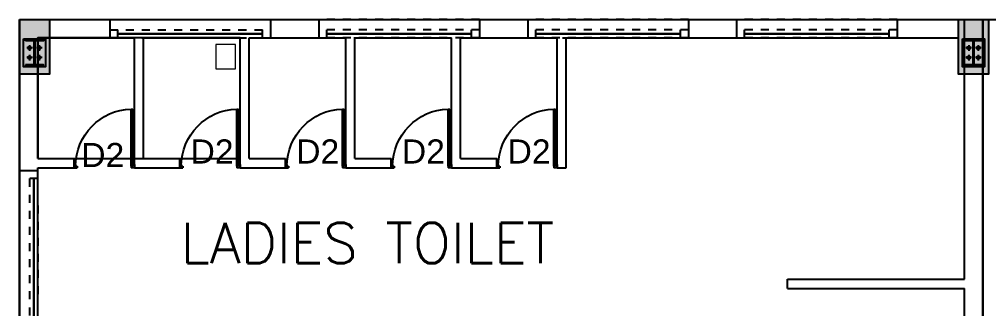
# Model space of a CAD drawing. Header units: metres. Extents: x 6804 to 7881, y 412 to 705.
# Drawn here: x 7273.36 to 7285.43, y 565.6 to 569.2 of the extents above; entities that cross this region are included whole.
import ezdxf
from ezdxf.enums import TextEntityAlignment as Align

# ---------------------------------------------------------------- set-up
doc = ezdxf.new("R2010")
doc.units = ezdxf.units.M
doc.header["$LTSCALE"] = 5
doc.linetypes.add('CONTINOUS', pattern=[0])
doc.linetypes.add('HIDDEN', pattern=[0.375, 0.25, -0.125])
doc.layers.get('0').update_dxf_attribs({"color": 8, "linetype": 'CONTINUOUS'})
for name, color, linetype in [('BLK_1_FLR_1_BLT_UP_AREA', 1, 'CONTINUOUS'), ('BLK_1_FLR_1_WATER_CLOSET', 213, 'CONTINUOUS'), ('col', 8, 'CONTINUOUS'), ('DIM', 8, 'CONTINUOUS'), ('DOOR', 8, 'CONTINUOUS'), ('HATCH', 8, 'CONTINUOUS'), ('Steel', 1, 'CONTINUOUS'), ('TEXT NOTES', 200, 'CONTINUOUS'), ('WALL', 3, 'CONTINUOUS'), ('WINDOW', 5, 'CONTINUOUS')]:
    doc.layers.add(name, color=color, linetype=linetype)
doc.layers.add('BLK_1_FLR_1_WASH', color=243, linetype='CONTINUOUS', lineweight=5)
doc.styles.add('NOTES8-6', font='arial.ttf', dxfattribs={"height": 6})
doc.styles.add('ROMANS', font='romans')

# ---------------------------------------------------------------- blocks, each defined once
blk = doc.blocks.new('MFC1')
at = {"color": 252}
for p, q in [((-24, 60), (-96, 60)), ((-60, 96), (-60, 24)), ((96, 60), (24, 60)), ((60, 96), (60, 24)), ((-24, -60), (-96, -60)), ((-60, -24), (-60, -96)), ((96, -60), (24, -60)), ((60, -24), (60, -96))]:
    blk.add_line(p, q, dxfattribs=at)
at = {"color": 1}
for p, q in [((-3, 0), (3, 0)), ((0, -6.2), (0, 6.2))]:
    blk.add_line(p, q, dxfattribs=at)
blk.add_lwpolyline([(-137.5, 175), (137.5, 175), (137.5, -175), (-137.5, -175)], close=True)
for centre in [(-60, 60), (60, 60), (-60, -60), (60, -60)]:
    blk.add_circle(centre, 18)
at = {"layer": 'Steel'}
for points in [[(-112.5, 150), (-112.5, 162), (112.5, 162), (112.5, 150), (-112.5, 150)], [(-112.5, 150), (-112.5, 162), (112.5, 162), (112.5, 150), (-112.5, 150)], [(-112.5, 150), (-112.5, 162), (112.5, 162), (112.5, 150), (-112.5, 150)], [(-112.5, 150), (-112.5, 162), (112.5, 162), (112.5, 150), (-112.5, 150)], [(-112.5, 150), (-112.5, 162), (112.5, 162), (112.5, 150), (-112.5, 150)], [(-112.5, 150), (-112.5, 162), (112.5, 162), (112.5, 150), (-112.5, 150)], [(-112.5, 150), (-112.5, 162), (112.5, 162), (112.5, 150), (-112.5, 150)], [(-112.5, 150), (-112.5, 162), (112.5, 162), (112.5, 150), (-112.5, 150)], [(-112.5, 150), (-112.5, 162), (112.5, 162), (112.5, 150), (-112.5, 150)], [(-112.5, 150), (-112.5, 162), (112.5, 162), (112.5, 150), (-112.5, 150)], [(-112.5, 150), (-112.5, 162), (112.5, 162), (112.5, 150), (-112.5, 150)], [(-112.5, 150), (-112.5, 162), (112.5, 162), (112.5, 150), (-112.5, 150)], [(-112.5, 150), (-112.5, 162), (112.5, 162), (112.5, 150), (-112.5, 150)], [(-112.5, 150), (-112.5, 162), (112.5, 162), (112.5, 150), (-112.5, 150)], [(-112.5, 150), (-112.5, 162), (112.5, 162), (112.5, 150), (-112.5, 150)], [(-112.5, 150), (-112.5, 162), (112.5, 162), (112.5, 150), (-112.5, 150)], [(-112.5, 150), (-112.5, 162), (112.5, 162), (112.5, 150), (-112.5, 150)], [(-112.5, 150), (-112.5, 162), (112.5, 162), (112.5, 150), (-112.5, 150)], [(-112.5, 150), (-112.5, 162), (112.5, 162), (112.5, 150), (-112.5, 150)], [(-112.5, 150), (-112.5, 162), (112.5, 162), (112.5, 150), (-112.5, 150)], [(-112.5, 150), (-112.5, 162), (112.5, 162), (112.5, 150), (-112.5, 150)], [(-112.5, 150), (-112.5, 162), (112.5, 162), (112.5, 150), (-112.5, 150)], [(-3, 150), (3, 150), (3, -150), (-3, -150), (-3, 150)], [(-3, 150), (3, 150), (3, -150), (-3, -150), (-3, 150)], [(-3, 150), (3, 150), (3, -150), (-3, -150), (-3, 150)], [(-3, 150), (3, 150), (3, -150), (-3, -150), (-3, 150)], [(-3, 150), (3, 150), (3, -150), (-3, -150), (-3, 150)], [(-3, 150), (3, 150), (3, -150), (-3, -150), (-3, 150)], [(-3, 150), (3, 150), (3, -150), (-3, -150), (-3, 150)], [(-3, 150), (3, 150), (3, -150), (-3, -150), (-3, 150)], [(-3, 150), (3, 150), (3, -150), (-3, -150), (-3, 150)], [(-3, 150), (3, 150), (3, -150), (-3, -150), (-3, 150)], [(-3, 150), (3, 150), (3, -150), (-3, -150), (-3, 150)], [(-3, 150), (3, 150), (3, -150), (-3, -150), (-3, 150)], [(-3, 150), (3, 150), (3, -150), (-3, -150), (-3, 150)], [(-3, 150), (3, 150), (3, -150), (-3, -150), (-3, 150)], [(-3, 150), (3, 150), (3, -150), (-3, -150), (-3, 150)], [(-3, 150), (3, 150), (3, -150), (-3, -150), (-3, 150)], [(-3, 150), (3, 150), (3, -150), (-3, -150), (-3, 150)], [(-3, 150), (3, 150), (3, -150), (-3, -150), (-3, 150)], [(-3, 150), (3, 150), (3, -150), (-3, -150), (-3, 150)], [(-3, 150), (3, 150), (3, -150), (-3, -150), (-3, 150)], [(-3, 150), (3, 150), (3, -150), (-3, -150), (-3, 150)], [(-3, 150), (3, 150), (3, -150), (-3, -150), (-3, 150)], [(-112.5, -150), (-112.5, -162), (112.5, -162), (112.5, -150), (-112.5, -150)], [(-112.5, -150), (-112.5, -162), (112.5, -162), (112.5, -150), (-112.5, -150)], [(-112.5, -150), (-112.5, -162), (112.5, -162), (112.5, -150), (-112.5, -150)], [(-112.5, -150), (-112.5, -162), (112.5, -162), (112.5, -150), (-112.5, -150)], [(-112.5, -150), (-112.5, -162), (112.5, -162), (112.5, -150), (-112.5, -150)], [(-112.5, -150), (-112.5, -162), (112.5, -162), (112.5, -150), (-112.5, -150)], [(-112.5, -150), (-112.5, -162), (112.5, -162), (112.5, -150), (-112.5, -150)], [(-112.5, -150), (-112.5, -162), (112.5, -162), (112.5, -150), (-112.5, -150)], [(-112.5, -150), (-112.5, -162), (112.5, -162), (112.5, -150), (-112.5, -150)], [(-112.5, -150), (-112.5, -162), (112.5, -162), (112.5, -150), (-112.5, -150)], [(-112.5, -150), (-112.5, -162), (112.5, -162), (112.5, -150), (-112.5, -150)], [(-112.5, -150), (-112.5, -162), (112.5, -162), (112.5, -150), (-112.5, -150)], [(-112.5, -150), (-112.5, -162), (112.5, -162), (112.5, -150), (-112.5, -150)], [(-112.5, -150), (-112.5, -162), (112.5, -162), (112.5, -150), (-112.5, -150)], [(-112.5, -150), (-112.5, -162), (112.5, -162), (112.5, -150), (-112.5, -150)], [(-112.5, -150), (-112.5, -162), (112.5, -162), (112.5, -150), (-112.5, -150)], [(-112.5, -150), (-112.5, -162), (112.5, -162), (112.5, -150), (-112.5, -150)], [(-112.5, -150), (-112.5, -162), (112.5, -162), (112.5, -150), (-112.5, -150)], [(-112.5, -150), (-112.5, -162), (112.5, -162), (112.5, -150), (-112.5, -150)], [(-112.5, -150), (-112.5, -162), (112.5, -162), (112.5, -150), (-112.5, -150)], [(-112.5, -150), (-112.5, -162), (112.5, -162), (112.5, -150), (-112.5, -150)], [(-112.5, -150), (-112.5, -162), (112.5, -162), (112.5, -150), (-112.5, -150)]]:
    blk.add_lwpolyline(points, dxfattribs=at)
blk = doc.blocks.new('wsdefsegr')
at = {"layer": 'HATCH'}
h = blk.add_hatch(color=256, dxfattribs=at)
h.dxf.hatch_style = 1
h.paths.add_polyline_path([(9068, -5301), (9443, -5301), (9443, -4621), (9068, -4621)])
at = {"layer": 'col', "color": 5}
blk.add_lwpolyline([(9068, -4621), (9443, -4621), (9443, -5301), (9068, -5301)], close=True, dxfattribs=at)
blk.add_blockref('MFC1', (9255, -5036))
blk = doc.blocks.new('*U6')
at = {"layer": 'DOOR', "color": 11}
for p, q in [((1.25, 2.5), (1.25, 46.73)), ((2.5, 46.73), (1.25, 46.73)), ((2.5, 1.25), (2.5, 46.73)), ((0, 2.5), (0, 0)), ((0, 2.5), (1.25, 2.5)), ((0, 0), (2.5, 0)), ((1.25, 2.5), (1.25, 1.25)), ((1.25, 1.25), (2.5, 1.25)), ((2.5, 1.25), (2.5, 0)), ((45.5, 1.25), (45.5, 0)), ((46.75, 1.25), (45.5, 1.25)), ((48, 0), (45.5, 0)), ((48, 2.5), (46.75, 2.5)), ((46.75, 2.5), (46.75, 1.25)), ((48, 2.5), (48, 0))]:
    blk.add_line(p, q, dxfattribs=at)
blk.add_arc((1.25, 1.25), 45.5, 0, 88.42574, dxfattribs=at)
blk = doc.blocks.new('HFNKL536216')
at = {"layer": 'WALL'}
for p, q in [((8352.627, -6103.558), (8352.857, -6103.558)), ((8352.627, -6105.558), (8352.857, -6105.558))]:
    blk.add_line(p, q, dxfattribs=at)
at = {"layer": 'WINDOW', "linetype": 'HIDDEN', "ltscale": 0.01}
for p, q in [((8352.627, -6103.558), (8352.627, -6105.558)), ((8352.757, -6103.558), (8352.757, -6105.558)), ((8352.857, -6103.558), (8352.857, -6105.558)), ((8352.857, -6103.658), (8352.757, -6103.658)), ((8352.857, -6105.123), (8352.857, -6103.923)), ((8352.857, -6105.458), (8352.757, -6105.458))]:
    blk.add_line(p, q, dxfattribs=at)
at = {"layer": 'WINDOW', "linetype": 'HIDDEN', "ltscale": 0.01, "const_width": 0.03}
blk.add_lwpolyline([(8352.807, -6105.458), (8352.807, -6103.658)], dxfattribs=at)

msp = doc.modelspace()

# ---------------------------------------------------------------- hatches: boundary and pattern name
at = {"layer": 'HATCH', "linetype": 'CONTINOUS', "ltscale": 2}
h = msp.add_hatch(dxfattribs=at)
h.set_pattern_fill('LINE', color=256, scale=0.3, angle=90, style=0)
h.paths.add_polyline_path([(7353.049, 568.518), (7353.049, 568.968), (7345.924, 568.968), (7345.924, 568.518), (7345.549, 568.518), (7345.549, 568.968), (7338.424, 568.968), (7338.424, 568.518), (7338.049, 568.518), (7338.049, 568.968), (7330.924, 568.968), (7330.924, 568.518), (7330.549, 568.518), (7330.549, 568.968), (7323.424, 568.968), (7323.424, 568.518), (7323.049, 568.518), (7323.049, 568.968), (7316.96, 568.968), (7315.924, 568.968), (7315.924, 568.518), (7315.549, 568.518), (7315.549, 568.968), (7308.424, 568.968), (7308.424, 568.518), (7308.049, 568.518), (7308.049, 568.968), (7300.924, 568.968), (7300.924, 568.518), (7300.549, 568.518), (7300.549, 568.968), (7293.424, 568.968), (7293.424, 568.518), (7293.049, 568.518), (7293.049, 568.968), (7285.426, 568.968), (7285.426, 568.518), (7285.354, 568.518), (7285.354, 543.468), (7285.415, 543.468), (7285.415, 543.15), (7475.987, 543.15), (7475.987, 543.317), (7476.437, 543.317), (7476.437, 548.142), (7475.987, 548.142), (7475.987, 548.517), (7476.437, 548.517), (7476.437, 553.342), (7475.987, 553.342), (7475.987, 553.717), (7476.437, 553.717), (7476.437, 558.265), (7476.437, 558.542), (7475.987, 558.542), (7475.987, 558.917), (7476.437, 558.917), (7476.437, 563.742), (7475.987, 563.742), (7475.987, 564.117), (7476.437, 564.117), (7476.437, 568.517), (7476.299, 568.517), (7476.299, 568.967), (7465.924, 568.967), (7465.924, 568.518), (7465.549, 568.518), (7465.549, 568.967), (7458.424, 568.968), (7458.424, 568.518), (7458.049, 568.518), (7458.049, 568.968), (7450.924, 568.968), (7450.924, 568.518), (7450.549, 568.518), (7450.549, 568.968), (7443.424, 568.968), (7443.424, 568.518), (7443.049, 568.518), (7443.049, 568.968), (7436.96, 568.968), (7435.924, 568.968), (7435.924, 568.518), (7435.549, 568.518), (7435.549, 568.968), (7428.424, 568.968), (7428.424, 568.518), (7428.049, 568.518), (7428.049, 568.968), (7420.924, 568.968), (7420.924, 568.518), (7420.549, 568.518), (7420.549, 568.968), (7413.424, 568.968), (7413.424, 568.518), (7413.049, 568.518), (7413.049, 568.968), (7405.924, 568.968), (7405.924, 568.518), (7405.549, 568.518), (7405.549, 568.968), (7398.424, 568.968), (7398.424, 568.518), (7398.049, 568.518), (7398.049, 568.968), (7390.924, 568.968), (7390.924, 568.518), (7390.549, 568.518), (7390.549, 568.968), (7383.424, 568.968), (7383.424, 568.518), (7383.049, 568.518), (7383.049, 568.968), (7376.96, 568.968), (7375.924, 568.968), (7375.924, 568.518), (7375.549, 568.518), (7375.549, 568.968), (7368.424, 568.968), (7368.424, 568.518), (7368.049, 568.518), (7368.049, 568.968), (7360.924, 568.968), (7360.924, 568.518), (7360.549, 568.518), (7360.549, 568.968), (7353.424, 568.968), (7353.424, 568.518)])
h.paths.add_polyline_path([(7359.762, 559.773), (7360.891, 559.773), (7362.02, 559.773), (7363.149, 559.773), (7364.278, 559.773), (7365.407, 559.773), (7366.536, 559.773), (7366.536, 556.903), (7366.536, 554.033), (7366.536, 551.162), (7366.536, 548.292), (7365.407, 548.292), (7364.278, 548.292), (7363.149, 548.292), (7362.02, 548.292), (7360.891, 548.292), (7359.762, 548.292), (7359.762, 551.162), (7359.762, 554.033), (7359.762, 556.903)], flags=16)
h.paths.add_polyline_path([(7360.891, 556.903), (7362.02, 556.903), (7363.149, 556.903), (7364.278, 556.903), (7365.407, 556.903), (7365.407, 554.033), (7365.407, 551.162), (7364.278, 551.162), (7363.149, 551.162), (7362.02, 551.162), (7360.891, 551.162), (7360.891, 554.033)], flags=0)
h.paths.add_polyline_path([(7336.536, 559.773), (7336.536, 556.903), (7336.536, 554.033), (7336.536, 551.162), (7336.536, 548.292), (7335.407, 548.292), (7334.278, 548.292), (7333.149, 548.292), (7332.02, 548.292), (7330.891, 548.292), (7329.762, 548.292), (7329.762, 551.162), (7329.762, 554.033), (7329.762, 556.903), (7329.762, 559.773), (7330.891, 559.773), (7332.02, 559.773), (7333.149, 559.773), (7334.278, 559.773), (7335.407, 559.773)], flags=16)
h.paths.add_polyline_path([(7335.407, 556.903), (7335.407, 554.033), (7335.407, 551.162), (7334.278, 551.162), (7333.149, 551.162), (7332.02, 551.162), (7330.891, 551.162), (7330.891, 554.033), (7330.891, 556.903), (7332.02, 556.903), (7333.149, 556.903), (7334.278, 556.903)], flags=0)
h.paths.add_polyline_path([(7389.762, 559.773), (7390.891, 559.773), (7392.02, 559.773), (7393.149, 559.773), (7394.278, 559.773), (7395.407, 559.773), (7396.536, 559.773), (7396.536, 556.903), (7396.536, 554.033), (7396.536, 551.162), (7396.536, 548.292), (7395.407, 548.292), (7394.278, 548.292), (7393.149, 548.292), (7392.02, 548.292), (7390.891, 548.292), (7389.762, 548.292), (7389.762, 551.162), (7389.762, 554.033), (7389.762, 556.903)], flags=16)
h.paths.add_polyline_path([(7390.891, 556.903), (7392.02, 556.903), (7393.149, 556.903), (7394.278, 556.903), (7395.407, 556.903), (7395.407, 554.033), (7395.407, 551.162), (7394.278, 551.162), (7393.149, 551.162), (7392.02, 551.162), (7390.891, 551.162), (7390.891, 554.033)], flags=0)
h.paths.add_polyline_path([(7306.536, 559.773), (7306.536, 556.903), (7306.536, 554.033), (7306.536, 551.162), (7306.536, 548.292), (7305.407, 548.292), (7304.278, 548.292), (7303.149, 548.292), (7302.02, 548.292), (7300.891, 548.292), (7299.762, 548.292), (7299.762, 551.162), (7299.762, 554.033), (7299.762, 556.903), (7299.762, 559.773), (7300.891, 559.773), (7302.02, 559.773), (7303.149, 559.773), (7304.278, 559.773), (7305.407, 559.773)], flags=16)
h.paths.add_polyline_path([(7305.407, 556.903), (7305.407, 554.033), (7305.407, 551.162), (7304.278, 551.162), (7303.149, 551.162), (7302.02, 551.162), (7300.891, 551.162), (7300.891, 554.033), (7300.891, 556.903), (7302.02, 556.903), (7303.149, 556.903), (7304.278, 556.903)], flags=0)
h.paths.add_polyline_path([(7419.762, 559.773), (7420.891, 559.773), (7422.02, 559.773), (7423.149, 559.773), (7424.278, 559.773), (7425.407, 559.773), (7426.536, 559.773), (7426.536, 556.903), (7426.536, 554.033), (7426.536, 551.162), (7426.536, 548.292), (7425.407, 548.292), (7424.278, 548.292), (7423.149, 548.292), (7422.02, 548.292), (7420.891, 548.292), (7419.762, 548.292), (7419.762, 551.162), (7419.762, 554.033), (7419.762, 556.903)], flags=16)
h.paths.add_polyline_path([(7420.891, 556.903), (7422.02, 556.903), (7423.149, 556.903), (7424.278, 556.903), (7425.407, 556.903), (7425.407, 554.033), (7425.407, 551.162), (7424.278, 551.162), (7423.149, 551.162), (7422.02, 551.162), (7420.891, 551.162), (7420.891, 554.033)], flags=0)
h.paths.add_polyline_path([(7449.762, 559.773), (7450.891, 559.773), (7452.02, 559.773), (7453.149, 559.773), (7454.278, 559.773), (7455.407, 559.773), (7456.536, 559.773), (7456.536, 556.903), (7456.536, 554.033), (7456.536, 551.162), (7456.536, 548.292), (7455.407, 548.292), (7454.278, 548.292), (7453.149, 548.292), (7452.02, 548.292), (7450.891, 548.292), (7449.762, 548.292), (7449.762, 551.162), (7449.762, 554.033), (7449.762, 556.903)], flags=16)
h.paths.add_polyline_path([(7450.891, 556.903), (7452.02, 556.903), (7453.149, 556.903), (7454.278, 556.903), (7455.407, 556.903), (7455.407, 554.033), (7455.407, 551.162), (7454.278, 551.162), (7453.149, 551.162), (7452.02, 551.162), (7450.891, 551.162), (7450.891, 554.033)], flags=0)
h.paths.add_polyline_path([(7285.415, 543.15), (7285.415, 542.788), (7285.354, 542.788), (7285.354, 521.127), (7285.565, 521.127), (7285.565, 520.677), (7293.038, 520.677), (7293.038, 521.127), (7293.413, 521.127), (7293.413, 520.677), (7300.538, 520.677), (7300.538, 521.127), (7300.913, 521.127), (7300.913, 520.677), (7308.038, 520.677), (7308.038, 521.127), (7308.413, 521.127), (7308.413, 520.677), (7315.538, 520.677), (7315.538, 521.127), (7315.913, 521.127), (7315.913, 520.677), (7316.96, 520.677), (7323.038, 520.677), (7323.038, 521.127), (7323.413, 521.127), (7323.413, 520.677), (7330.538, 520.677), (7330.538, 521.127), (7330.913, 521.127), (7330.913, 520.677), (7338.038, 520.677), (7338.038, 521.127), (7338.413, 521.127), (7338.413, 520.677), (7345.538, 520.677), (7345.538, 521.127), (7345.913, 521.127), (7345.913, 520.677), (7353.038, 520.677), (7353.038, 521.127), (7353.413, 521.127), (7353.413, 520.677), (7360.538, 520.677), (7360.538, 521.127), (7360.913, 521.127), (7360.913, 520.677), (7368.038, 520.677), (7368.038, 521.127), (7368.413, 521.127), (7368.413, 520.677), (7369.46, 520.677), (7375.538, 520.677), (7375.538, 521.127), (7375.913, 521.127), (7375.913, 520.677), (7383.038, 520.677), (7383.038, 521.127), (7383.413, 521.127), (7383.413, 520.677), (7390.538, 520.677), (7390.538, 521.127), (7390.913, 521.127), (7390.913, 520.677), (7398.038, 520.677), (7398.038, 521.127), (7398.413, 521.127), (7398.413, 520.677), (7405.538, 520.677), (7405.538, 521.127), (7405.913, 521.127), (7405.913, 520.677), (7413.038, 520.677), (7413.038, 521.127), (7413.413, 521.127), (7413.413, 520.677), (7420.538, 520.677), (7420.538, 521.127), (7420.913, 521.127), (7420.913, 520.677), (7428.038, 520.677), (7428.038, 521.127), (7428.413, 521.127), (7428.413, 520.677), (7429.46, 520.677), (7435.538, 520.677), (7435.538, 521.127), (7435.913, 521.127), (7435.913, 520.677), (7443.038, 520.677), (7443.038, 521.127), (7443.413, 521.127), (7443.413, 520.677), (7450.538, 520.678), (7450.538, 521.127), (7450.913, 521.127), (7450.913, 520.678), (7458.038, 520.678), (7458.038, 521.127), (7458.413, 521.127), (7458.413, 520.678), (7465.538, 520.678), (7465.538, 521.127), (7465.913, 521.127), (7465.913, 520.678), (7476.292, 520.678), (7476.292, 521.128), (7476.437, 521.128), (7476.437, 527.342), (7475.987, 527.342), (7475.987, 527.717), (7476.437, 527.717), (7476.437, 532.106), (7476.437, 532.542), (7475.987, 532.542), (7475.987, 532.917), (7476.437, 532.917), (7476.437, 537.742), (7475.987, 537.742), (7475.987, 538.117), (7476.437, 538.117), (7476.437, 542.942), (7475.987, 542.942), (7475.987, 543.15)])
h.paths.add_polyline_path([(7359.762, 535.138), (7359.762, 538.008), (7360.891, 538.008), (7362.02, 538.008), (7363.149, 538.008), (7364.278, 538.008), (7365.407, 538.008), (7366.536, 538.008), (7366.536, 535.138), (7366.536, 532.268), (7366.536, 529.397), (7366.536, 526.527), (7365.407, 526.527), (7364.278, 526.527), (7363.149, 526.527), (7362.02, 526.527), (7360.891, 526.527), (7359.762, 526.527), (7359.762, 529.397), (7359.762, 532.268)], flags=16)
h.paths.add_polyline_path([(7360.891, 535.138), (7362.02, 535.138), (7363.149, 535.138), (7364.278, 535.138), (7365.407, 535.138), (7365.407, 532.268), (7365.407, 529.397), (7364.278, 529.397), (7363.149, 529.397), (7362.02, 529.397), (7360.891, 529.397), (7360.891, 532.268)], flags=0)
h.paths.add_polyline_path([(7336.536, 532.268), (7336.536, 529.397), (7336.536, 526.527), (7335.407, 526.527), (7334.278, 526.527), (7333.149, 526.527), (7332.02, 526.527), (7330.891, 526.527), (7329.762, 526.527), (7329.762, 529.397), (7329.762, 532.268), (7329.762, 535.138), (7329.762, 538.008), (7330.891, 538.008), (7332.02, 538.008), (7333.149, 538.008), (7334.278, 538.008), (7335.407, 538.008), (7336.536, 538.008), (7336.536, 535.138)], flags=16)
h.paths.add_polyline_path([(7335.407, 532.268), (7335.407, 529.397), (7334.278, 529.397), (7333.149, 529.397), (7332.02, 529.397), (7330.891, 529.397), (7330.891, 532.268), (7330.891, 535.138), (7332.02, 535.138), (7333.149, 535.138), (7334.278, 535.138), (7335.407, 535.138)], flags=0)
h.paths.add_polyline_path([(7389.762, 535.138), (7389.762, 538.008), (7390.891, 538.008), (7392.02, 538.008), (7393.149, 538.008), (7394.278, 538.008), (7395.407, 538.008), (7396.536, 538.008), (7396.536, 535.138), (7396.536, 532.268), (7396.536, 529.397), (7396.536, 526.527), (7395.407, 526.527), (7394.278, 526.527), (7393.149, 526.527), (7392.02, 526.527), (7390.891, 526.527), (7389.762, 526.527), (7389.762, 529.397), (7389.762, 532.268)], flags=16)
h.paths.add_polyline_path([(7390.891, 535.138), (7392.02, 535.138), (7393.149, 535.138), (7394.278, 535.138), (7395.407, 535.138), (7395.407, 532.268), (7395.407, 529.397), (7394.278, 529.397), (7393.149, 529.397), (7392.02, 529.397), (7390.891, 529.397), (7390.891, 532.268)], flags=0)
h.paths.add_polyline_path([(7306.536, 532.268), (7306.536, 529.397), (7306.536, 526.527), (7305.407, 526.527), (7304.278, 526.527), (7303.149, 526.527), (7302.02, 526.527), (7300.891, 526.527), (7299.762, 526.527), (7299.762, 529.397), (7299.762, 532.268), (7299.762, 535.138), (7299.762, 538.008), (7300.891, 538.008), (7302.02, 538.008), (7303.149, 538.008), (7304.278, 538.008), (7305.407, 538.008), (7306.536, 538.008), (7306.536, 535.138)], flags=16)
h.paths.add_polyline_path([(7305.407, 532.268), (7305.407, 529.397), (7304.278, 529.397), (7303.149, 529.397), (7302.02, 529.397), (7300.891, 529.397), (7300.891, 532.268), (7300.891, 535.138), (7302.02, 535.138), (7303.149, 535.138), (7304.278, 535.138), (7305.407, 535.138)], flags=0)
h.paths.add_polyline_path([(7419.762, 535.138), (7419.762, 538.008), (7420.891, 538.008), (7422.02, 538.008), (7423.149, 538.008), (7424.278, 538.008), (7425.407, 538.008), (7426.536, 538.008), (7426.536, 535.138), (7426.536, 532.268), (7426.536, 529.397), (7426.536, 526.527), (7425.407, 526.527), (7424.278, 526.527), (7423.149, 526.527), (7422.02, 526.527), (7420.891, 526.527), (7419.762, 526.527), (7419.762, 529.397), (7419.762, 532.268)], flags=16)
h.paths.add_polyline_path([(7420.891, 535.138), (7422.02, 535.138), (7423.149, 535.138), (7424.278, 535.138), (7425.407, 535.138), (7425.407, 532.268), (7425.407, 529.397), (7424.278, 529.397), (7423.149, 529.397), (7422.02, 529.397), (7420.891, 529.397), (7420.891, 532.268)], flags=0)
h.paths.add_polyline_path([(7449.762, 535.138), (7449.762, 538.008), (7450.891, 538.008), (7452.02, 538.008), (7453.149, 538.008), (7454.278, 538.008), (7455.407, 538.008), (7456.536, 538.008), (7456.536, 535.138), (7456.536, 532.268), (7456.536, 529.397), (7456.536, 526.527), (7455.407, 526.527), (7454.278, 526.527), (7453.149, 526.527), (7452.02, 526.527), (7450.891, 526.527), (7449.762, 526.527), (7449.762, 529.397), (7449.762, 532.268)], flags=16)
h.paths.add_polyline_path([(7450.891, 535.138), (7452.02, 535.138), (7453.149, 535.138), (7454.278, 535.138), (7455.407, 535.138), (7455.407, 532.268), (7455.407, 529.397), (7454.278, 529.397), (7453.149, 529.397), (7452.02, 529.397), (7450.891, 529.397), (7450.891, 532.268)], flags=0)
h.paths.add_polyline_path([(7451.89, 550.373), (7451.89, 557.101), (7450.979, 557.101), (7450.979, 550.373)], flags=8)
h.paths.add_polyline_path([(7421.89, 550.373), (7421.89, 557.101), (7420.979, 557.101), (7420.979, 550.373)], flags=8)
h.paths.add_polyline_path([(7391.89, 550.373), (7391.89, 557.101), (7390.979, 557.101), (7390.979, 550.373)], flags=8)
h.paths.add_polyline_path([(7361.89, 550.373), (7361.89, 557.101), (7360.979, 557.101), (7360.979, 550.373)], flags=8)
h.paths.add_polyline_path([(7331.89, 550.373), (7331.89, 557.101), (7330.979, 557.101), (7330.979, 550.373)], flags=8)
h.paths.add_polyline_path([(7301.89, 550.373), (7301.89, 557.101), (7300.979, 557.101), (7300.979, 550.373)], flags=8)
h.paths.add_polyline_path([(7451.89, 529.21), (7451.89, 535.938), (7450.979, 535.938), (7450.979, 529.21)], flags=8)
h.paths.add_polyline_path([(7421.89, 529.21), (7421.89, 535.938), (7420.979, 535.938), (7420.979, 529.21)], flags=8)
h.paths.add_polyline_path([(7391.89, 529.21), (7391.89, 535.938), (7390.979, 535.938), (7390.979, 529.21)], flags=8)
h.paths.add_polyline_path([(7361.89, 529.21), (7361.89, 535.938), (7360.979, 535.938), (7360.979, 529.21)], flags=8)
h.paths.add_polyline_path([(7331.89, 529.21), (7331.89, 535.938), (7330.979, 535.938), (7330.979, 529.21)], flags=8)
h.paths.add_polyline_path([(7301.89, 529.21), (7301.89, 535.938), (7300.979, 535.938), (7300.979, 529.21)], flags=8)

# ---------------------------------------------------------------- linework, layer by layer
at = {"layer": 'BLK_1_FLR_1_BLT_UP_AREA', "color": 45}
msp.add_lwpolyline([(7273.365, 569.198), (7285.354, 569.198), (7285.354, 520.447), (7273.365, 520.447)], close=True, dxfattribs=at)
at = {"layer": 'BLK_1_FLR_1_WASH', "color": 60}
msp.add_lwpolyline([(7276.055, 568.584), (7276.055, 568.884), (7275.81, 568.884), (7275.81, 568.584)], close=True, dxfattribs=at)
at = {"layer": 'BLK_1_FLR_1_WATER_CLOSET', "color": 1, "ltscale": 400}
msp.add_lwpolyline([(7273.595, 567.468), (7276.11, 567.468), (7276.11, 568.968), (7273.595, 568.968)], close=True, dxfattribs=at)
at = {"layer": 'WALL'}
for p, q in [((7273.365, 569.198), (7321.96, 569.198)), ((7273.365, 569.198), (7273.365, 552.164)), ((7285.124, 565.968), (7285.124, 569.198)), ((7285.354, 520.447), (7285.354, 569.198)), ((7273.595, 567.468), (7273.595, 568.968)), ((7273.595, 568.968), (7274.795, 568.968)), ((7274.795, 567.353), (7274.795, 568.968)), ((7274.91, 568.968), (7276.11, 568.968)), ((7274.91, 567.468), (7274.91, 568.968)), ((7276.11, 567.353), (7276.11, 568.968)), ((7276.225, 568.968), (7277.425, 568.968)), ((7276.225, 567.468), (7276.225, 568.968)), ((7277.425, 567.353), (7277.425, 568.968)), ((7277.54, 568.968), (7278.74, 568.968)), ((7277.54, 567.468), (7277.54, 568.968)), ((7278.74, 567.353), (7278.74, 568.968)), ((7278.855, 568.968), (7280.055, 568.968)), ((7278.855, 567.468), (7278.855, 568.968)), ((7280.055, 567.353), (7280.055, 568.968)), ((7280.17, 568.968), (7285.051, 568.968)), ((7280.17, 567.353), (7280.17, 568.968)), ((7273.595, 567.468), (7274.045, 567.468)), ((7274.045, 567.353), (7274.045, 567.468)), ((7274.91, 567.468), (7275.36, 567.468)), ((7275.36, 567.353), (7275.36, 567.468)), ((7276.225, 567.468), (7276.675, 567.468)), ((7276.675, 567.353), (7276.675, 567.468)), ((7277.54, 567.468), (7277.99, 567.468)), ((7277.99, 567.353), (7277.99, 567.468)), ((7278.855, 567.468), (7279.305, 567.468)), ((7279.305, 567.353), (7279.305, 567.468)), ((7273.595, 565.353), (7273.595, 567.353)), ((7273.595, 567.353), (7274.045, 567.353)), ((7274.795, 567.353), (7275.36, 567.353)), ((7276.11, 567.353), (7276.675, 567.353)), ((7277.425, 567.353), (7277.99, 567.353)), ((7278.74, 567.353), (7279.305, 567.353)), ((7280.055, 567.353), (7280.17, 567.353)), ((7282.924, 565.968), (7285.124, 565.968)), ((7282.924, 565.853), (7282.924, 565.968)), ((7282.924, 565.853), (7285.124, 565.853)), ((7285.124, 520.447), (7285.124, 565.853))]:
    msp.add_line(p, q, dxfattribs=at)

# ---------------------------------------------------------------- block references
at = {"layer": 'DIM', "xscale": -1}
for p, rotation in [((1170.931, 8921.825), 90), ((-1079.262, -5538.24), 180)]:
    msp.add_blockref('HFNKL536216', p, dxfattribs=dict(at, rotation=rotation))
at = {"layer": 'DIM', "rotation": 270}
for p in [(13382.648, 8921.825), (13385.248, 8921.825), (13387.848, 8921.825)]:
    msp.add_blockref('HFNKL536216', p, dxfattribs=at)
at = {"layer": 'DOOR', "xscale": -0.015625, "yscale": 0.015625, "zscale": 0.0156250000000024}
for p in [(7274.795, 567.353), (7276.11, 567.353), (7277.425, 567.353), (7278.74, 567.353), (7280.055, 567.353)]:
    msp.add_blockref('*U6', p, dxfattribs=at)
at = {"layer": 'WALL', "xscale": 0.0009999999999764, "yscale": 0.0009999999999764, "zscale": 0.0009999999999764}
for p in [(7264.297, 573.819), (7275.983, 573.819)]:
    msp.add_blockref('wsdefsegr', p, dxfattribs=at)

# ---------------------------------------------------------------- texts
at = {"layer": 'DIM', "ltscale": 2, "insert": (7277.694, 566.418), "char_height": 0.5, "width": 28.6249, "attachment_point": 5, "style": 'ROMANS'}
msp.add_mtext('\\A1;\\C1;LADIES TOILET', dxfattribs=at)
at = {"layer": 'TEXT NOTES', "ltscale": 10, "style": 'NOTES8-6'}
for p in [(7274.402, 567.514), (7275.762, 567.558), (7277.077, 567.558), (7278.392, 567.558), (7279.707, 567.558)]:
    msp.add_text('D2', height=0.3, dxfattribs=at).set_placement(p, align=Align.MIDDLE)

doc.saveas('drawing.dxf')
